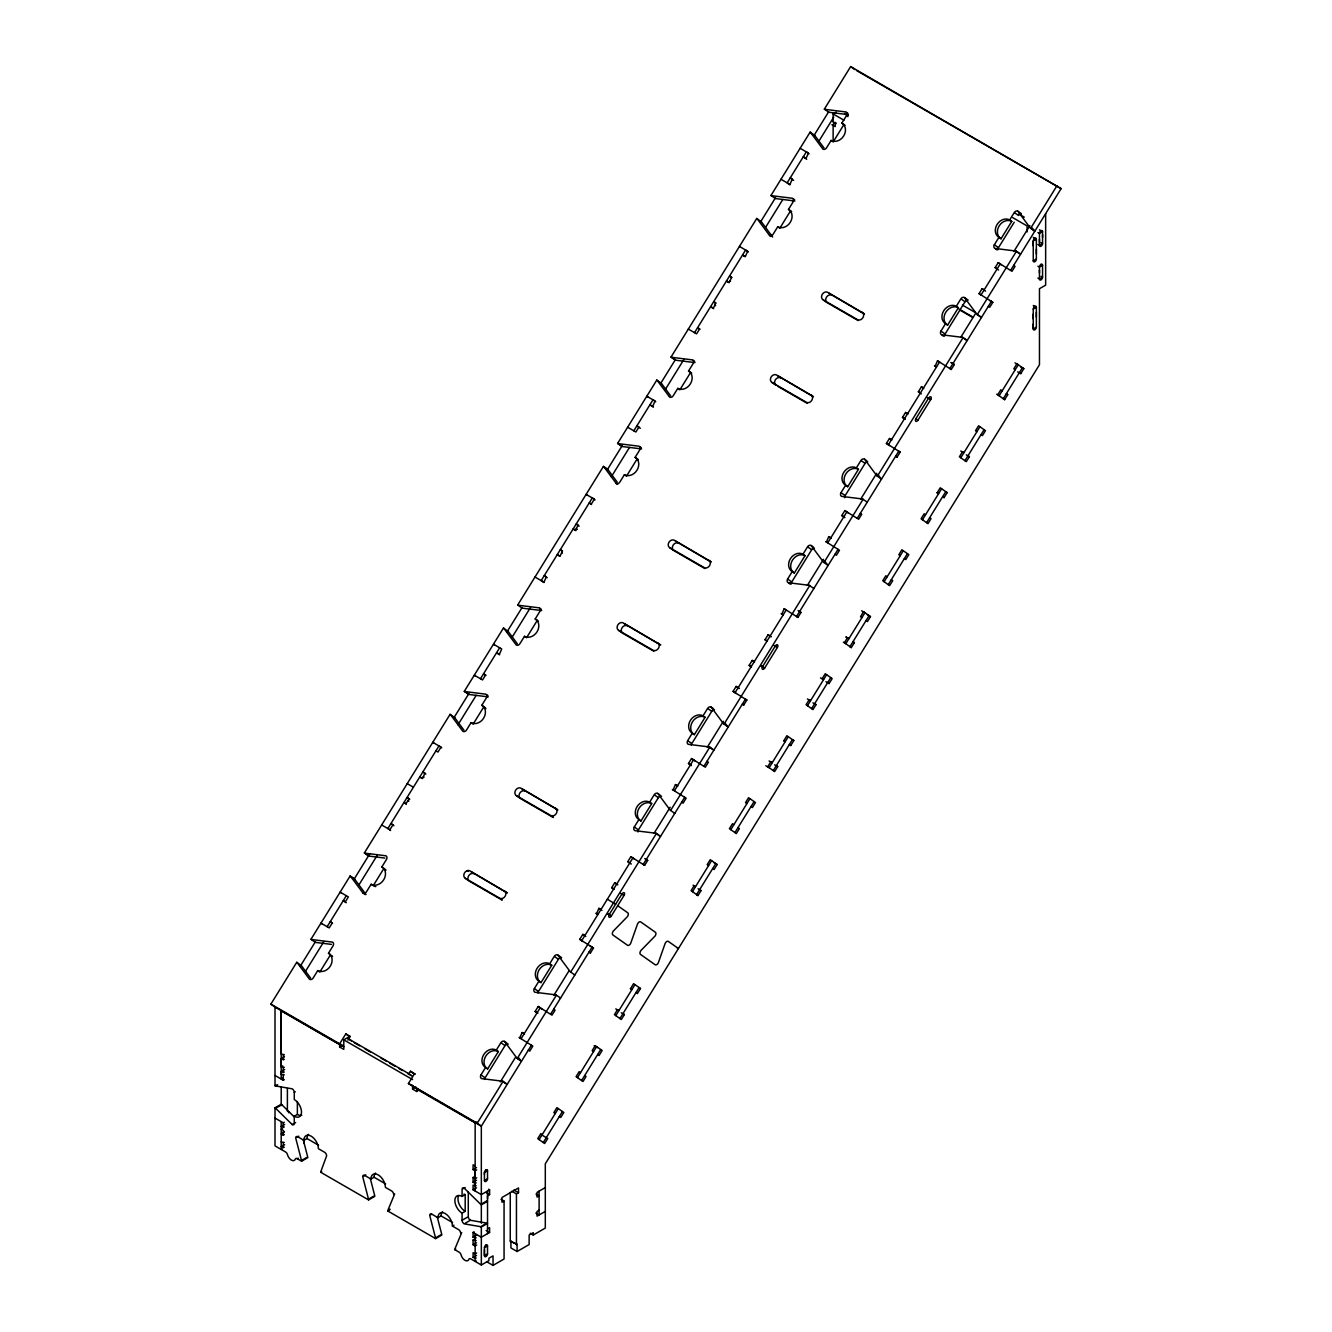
<?xml version="1.0" encoding="UTF-8"?>
<svg xmlns="http://www.w3.org/2000/svg" width="1332" height="1332" viewBox="0 0 1332 1332"><rect width="100%" height="100%" fill="white"/><g stroke="black" fill="none" stroke-linecap="round" stroke-linejoin="round"><path stroke-width="1.5" d="M294.255 1116.915L281.801 1104.694A2.914 1.682 60 0 0 281.202 1104.261L275.008 1107.841A2.914 1.682 60 0 1 275.607 1108.274L292.207 1124.574A2.914 1.682 60 0 0 294.272 1123.376L294.272 1116.233A10.206 5.894 60 0 0 301.498 1112.053A10.206 5.894 60 0 0 294.272 1099.549L294.272 1092.407A2.914 1.682 60 0 0 292.207 1088.827L275.607 1085.963A2.914 1.682 60 0 1 275.008 1085.713L275.008 1007.059L270.879 1004.128L296.736 962.303L301.415 965.667L310.622 978.088M281.202 1010.622L281.202 1079.053L283.266 1077.854M284.648 1069.513L281.202 1071.494L281.202 1074.275L284.299 1074.874M475.158 1191.024L475.158 1122.593M484.432 1249.716L484.432 1255.66A2.181 1.265 -60 0 0 485.98 1256.559A2.181 1.265 -60 0 0 487.529 1253.878L487.529 1245.936A2.181 1.265 -60 0 0 485.98 1245.037A2.181 1.265 -60 0 0 484.432 1247.718L484.432 1255.66L487.529 1253.878M484.432 1180.485L484.432 1172.543A2.181 1.265 -60 0 1 485.98 1169.879L487.529 1170.761L487.529 1178.703A2.181 1.265 -60 0 1 485.98 1181.384A2.181 1.265 -60 0 1 484.432 1180.485L487.529 1178.703M487.529 1198.7L487.529 1196.136M487.529 1191.008L487.529 1233.632M487.529 1195.786L489.593 1194.588L489.593 1189.826L488.561 1189.226M486.846 1261.82L493.04 1265.4L493.04 1255.876L488.911 1258.257L488.911 1260.638L481.335 1265L470.795 1258.907A2.914 1.682 60 0 0 468.847 1259.373A5.844 3.363 60 0 1 464.968 1260.305A5.844 3.363 60 0 1 461.072 1254.877A2.914 1.682 60 0 0 459.124 1252.18L454.778 1249.666A2.914 1.682 60 0 1 454.861 1249.033L461.705 1232.616M500.965 1199.266L504.062 1201.048L504.062 1259.023L493.04 1265.4M530.169 1233.232L533.266 1235.03L545.304 1228.071L545.304 1163.802L1039.459 364.735L1039.459 288.711L1045.653 285.148L1045.653 213.669M833.133 141.542L833.133 125.408A2.181 1.265 -60 0 1 834.082 123.21A2.181 1.265 -60 0 1 835.78 122.627M1033.266 309.057L1033.266 328.921A2.181 1.265 -60 0 0 1034.814 329.803A2.181 1.265 -60 0 0 1036.363 327.123L1036.363 307.276A2.181 1.265 -60 0 0 1034.814 306.377A2.181 1.265 -60 0 0 1033.266 309.057L1036.363 307.276L1033.266 305.494M1033.266 260.822L1033.266 240.959A2.181 1.265 -60 0 1 1034.814 238.278A2.181 1.265 -60 0 1 1036.363 239.177L1036.363 259.024A2.181 1.265 -60 0 1 1034.814 261.705A2.181 1.265 -60 0 1 1033.266 260.822L1036.363 259.024M1039.459 273.027L1039.459 270.046M1039.459 242.357L1039.459 239.377M1042.556 237.595L1042.556 234.615M394.688 1193.922L387.845 1210.338A2.914 1.682 60 0 0 387.762 1210.971L435.631 1238.61L441.808 1235.03A2.914 1.682 60 0 0 441.725 1234.298L437.362 1217.398M331.468 944.388L315.767 942.44A2.914 2.381 -54.8 0 1 315.118 942.207L310.972 939.276L350.133 875.973L354.279 878.887A2.914 2.381 -54.8 0 1 354.795 879.336L366.05 894.521M384.848 858.058L369.164 856.11A2.914 2.381 -54.8 0 1 368.498 855.877L364.369 852.946L450.066 714.352L454.745 717.715L463.952 730.152M488.278 696.886L469.097 694.488A2.914 2.381 -54.8 0 1 468.448 694.255L464.302 691.341L503.463 628.021L508.125 631.385L517.349 643.822M541.674 610.555L522.494 608.175A2.914 2.381 -54.8 0 1 521.844 607.925L517.698 605.011L603.413 466.416L607.542 469.33A2.914 2.381 -54.8 0 1 608.075 469.78L617.282 482.201M641.608 448.934L622.444 446.553A2.914 2.381 -54.8 0 1 621.778 446.32L617.632 443.39L656.793 380.086L661.455 383.45L670.679 395.87M695.004 362.604L675.823 360.223A2.914 2.381 -54.8 0 1 675.174 359.99L671.028 357.059L756.743 218.465L761.404 221.828L772.66 237.029M794.938 200.999L775.773 198.601A2.914 2.381 -54.8 0 1 775.107 198.368L770.978 195.454L810.122 132.134L814.784 135.498L824.009 147.935M848.334 114.669L829.153 112.288A2.914 2.381 -54.8 0 1 828.504 112.038L824.358 109.124L850.649 66.6L1061.121 188.644L1010.605 270.346M300.166 966.366L315.484 941.607M353.779 879.686L369.863 853.662M453.929 717.748L468.947 693.456M507.109 631.734L522.127 607.459M607.259 469.796L622.277 445.521M660.439 383.799L675.457 359.523M760.589 221.861L775.607 197.569M813.735 135.914L828.654 111.788M327.156 926.689L346.32 895.703M480.486 678.754L499.65 647.752M633.816 430.802L652.996 399.816L655.744 401.765M694.521 332.667L745.62 250.016L748.384 251.964M422.544 778.571L424.925 773.126L422.86 771.944L425.857 774.042M433.816 743.056L432.767 742.324L441.025 747.102L437.962 752.047L435.897 750.865L436.58 751.348M499.35 654.395L501.714 648.95L493.473 644.188L494.505 644.921M543.939 582.284L546.32 576.839L544.255 575.657L547.236 577.755M560.039 556.26L562.42 550.799L560.356 549.617L562.42 551.082A2.181 1.265 -60 0 0 562.137 553.496M652.68 406.46L655.044 401.015L646.803 396.237L647.835 396.969M713.369 308.308L715.75 302.863L713.686 301.665L715.75 303.13A2.181 1.265 -60 0 0 715.634 305.727M729.22 282.684L731.584 277.239L729.52 276.057L731.834 277.672M745.321 256.66L747.685 251.215L739.443 246.437M789.909 184.549L792.29 179.104L790.226 177.905L793.672 180.336M806.01 158.508L808.391 153.063L800.132 148.302M305.261 971.711L323.859 941.657M358.891 884.997L377.123 855.51M457.975 724.791L476.207 695.304M512.221 637.046L530.469 607.558M611.305 476.839L629.537 447.352M665.567 389.111L683.799 359.623M765.7 227.173L782.866 199.417M818.864 141.209L833.782 117.083M310.972 939.276A2.914 2.381 -54.8 0 0 311.638 939.526L332.55 942.124A2.914 2.381 -54.8 0 1 333.083 945.787L328.488 953.229A10.206 8.325 -54.8 0 1 330.336 966.083A10.206 8.325 -54.8 0 1 317.749 970.578L313.153 978.021A2.914 2.381 -54.8 0 1 309.557 979.32L297.269 962.736A2.914 2.381 -54.8 0 0 296.736 962.303M364.369 852.946A2.914 2.381 -54.8 0 0 365.018 853.196L385.947 855.793A2.914 2.381 -54.8 0 1 386.463 859.456L381.868 866.899A10.206 8.325 -54.8 0 1 383.733 879.753A10.206 8.325 -54.8 0 1 371.145 884.265L366.533 891.691A2.914 2.381 -54.8 0 1 362.937 892.989L350.649 876.423A2.914 2.381 -54.8 0 0 350.133 875.973M464.302 691.341A2.914 2.381 -54.8 0 0 464.968 691.574L485.88 694.172A2.914 2.381 -54.8 0 1 486.413 697.851L481.818 705.294A10.206 8.325 -54.8 0 1 483.666 718.131A10.206 8.325 -54.8 0 1 471.078 722.643L466.483 730.086A2.914 2.381 -54.8 0 1 462.887 731.368L450.599 714.801A2.914 2.381 -54.8 0 0 450.066 714.352M517.698 605.011A2.914 2.381 -54.8 0 0 518.348 605.244L539.277 607.842A2.914 2.381 -54.8 0 1 539.793 611.521L535.198 618.964A10.206 8.325 -54.8 0 1 537.062 631.801A10.206 8.325 -54.8 0 1 524.475 636.313L519.863 643.756A2.914 2.381 -54.8 0 1 516.267 645.038L503.979 628.471A2.914 2.381 -54.8 0 0 503.463 628.021M617.632 443.39A2.914 2.381 -54.8 0 0 618.298 443.639L639.21 446.237A2.914 2.381 -54.8 0 1 639.743 449.9L635.148 457.342A10.206 8.325 -54.8 0 1 636.996 470.196A10.206 8.325 -54.8 0 1 624.408 474.692L619.813 482.134A2.914 2.381 -54.8 0 1 616.216 483.433L603.929 466.849A2.914 2.381 -54.8 0 0 603.413 466.416M671.028 357.059A2.914 2.381 -54.8 0 0 671.678 357.309L692.607 359.906A2.914 2.381 -54.8 0 1 693.139 363.569L688.527 371.012A10.206 8.325 -54.8 0 1 690.392 383.866A10.206 8.325 -54.8 0 1 677.805 388.378L673.193 395.804A2.914 2.381 -54.8 0 1 669.596 397.103L657.325 380.536A2.914 2.381 -54.8 0 0 656.793 380.086M770.978 195.454A2.914 2.381 -54.8 0 0 771.628 195.687L792.54 198.285A2.914 2.381 -54.8 0 1 793.073 201.964L788.477 209.407A10.206 8.325 -54.8 0 1 790.326 222.244A10.206 8.325 -54.8 0 1 777.738 226.756L773.143 234.199A2.914 2.381 -54.8 0 1 769.546 235.481L757.259 218.914A2.914 2.381 -54.8 0 0 756.743 218.465M824.358 109.124A2.914 2.381 -54.8 0 0 825.008 109.357L845.937 111.955A2.914 2.381 -54.8 0 1 846.469 115.634L841.857 123.077A10.206 8.325 -54.8 0 1 843.722 135.914A10.206 8.325 -54.8 0 1 831.135 140.426L826.523 147.869A2.914 2.381 -54.8 0 1 822.926 149.151L810.655 132.584A2.914 2.381 -54.8 0 0 810.122 132.134M481.818 705.294L483.882 706.743L473.16 724.108L471.078 722.643M526.54 637.778L537.279 620.412L535.198 618.964M635.148 457.342L637.212 458.807L626.49 476.157L624.408 474.692M688.527 371.012L690.609 372.477L679.869 389.826L677.805 388.378M788.477 209.407L790.542 210.856L779.819 228.222L777.738 226.756M841.857 123.077L843.939 124.525L833.199 141.891L831.135 140.426M275.008 1007.059L343.789 1046.752L339.66 1043.838L345.787 1033.915L349.916 1036.296L348.385 1038.777L351.365 1040.891M347.885 1040.142L349.933 1036.829L345.787 1033.915M411.888 1075.823L408.907 1073.725L410.439 1071.244L415.251 1074.108M481.335 1223.226L481.335 1126.173L408.425 1083.532L414.568 1073.625M506.56 1084.098A2.914 2.381 -54.8 0 1 507.209 1084.348L503.063 1081.418A2.914 2.381 -54.8 0 0 502.414 1081.184L481.501 1078.587A2.914 2.381 -54.8 0 1 480.969 1074.907L485.564 1067.465A10.206 8.325 -54.8 0 1 483.716 1054.628A10.206 8.325 -54.8 0 1 496.303 1050.116L500.899 1042.673A2.914 2.381 -54.8 0 1 504.495 1041.391L506.793 1043.006M517.465 1058.441L520.912 1060.871A2.914 2.381 -54.8 0 0 521.445 1061.321L517.299 1058.407L556.46 995.087A2.914 2.381 -54.8 0 0 555.81 994.854L534.881 992.257A2.914 2.381 -54.8 0 1 534.348 988.577L538.944 981.151A10.206 8.325 -54.8 0 1 537.096 968.297A10.206 8.325 -54.8 0 1 549.683 963.785L554.279 956.343A2.914 2.381 -54.8 0 1 557.875 955.061L561.338 957.492M659.889 836.163A2.914 2.381 -54.8 0 1 660.539 836.396L656.41 833.482A2.914 2.381 -54.8 0 0 655.744 833.233L634.831 830.635A2.914 2.381 -54.8 0 1 634.298 826.972L638.894 819.53A10.206 8.325 -54.8 0 1 637.046 806.676A10.206 8.325 -54.8 0 1 649.633 802.18L654.228 794.738A2.914 2.381 -54.8 0 1 657.825 793.439L660.123 795.071M713.269 749.833A2.914 2.381 -54.8 0 1 713.935 750.066L709.79 747.152A2.914 2.381 -54.8 0 0 709.14 746.919L688.211 744.305A2.914 2.381 -54.8 0 1 687.678 740.642L692.274 733.199A10.206 8.325 -54.8 0 1 690.426 720.346A10.206 8.325 -54.8 0 1 703.013 715.85L707.608 708.408A2.914 2.381 -54.8 0 1 711.205 707.125L713.519 708.741M725.174 723.293L727.638 726.606A2.914 2.381 -54.8 0 0 728.171 727.056L724.025 724.125L809.739 585.531A2.914 2.381 -54.8 0 0 809.073 585.297L788.161 582.7A2.914 2.381 -54.8 0 1 787.628 579.02L792.224 571.578A10.206 8.325 -54.8 0 1 790.375 558.741A10.206 8.325 -54.8 0 1 802.963 554.229L807.558 546.786A2.914 2.381 -54.8 0 1 811.155 545.504L813.452 547.119M824.508 560.855L827.588 564.984A2.914 2.381 -54.8 0 0 828.104 565.434L823.975 562.52L863.119 499.2A2.914 2.381 -54.8 0 0 862.47 498.967L841.541 496.37A2.914 2.381 -54.8 0 1 841.008 492.69L845.62 485.264A10.206 8.325 -54.8 0 1 843.755 472.41A10.206 8.325 -54.8 0 1 856.343 467.898L860.938 460.456A2.914 2.381 -54.8 0 1 864.535 459.174L866.849 460.789M966.549 340.276A2.914 2.381 -54.8 0 1 967.198 340.509L963.069 337.595A2.914 2.381 -54.8 0 0 962.403 337.346L941.491 334.748A2.914 2.381 -54.8 0 1 940.958 331.085L945.553 323.643A10.206 8.325 -54.8 0 1 943.705 310.789A10.206 8.325 -54.8 0 1 956.293 306.277L960.888 298.851A2.914 2.381 -54.8 0 1 964.485 297.552L967.931 300M1020.595 254.179L1016.449 251.265A2.914 2.381 -54.8 0 0 1015.8 251.032L994.871 248.418A2.914 2.381 -54.8 0 1 994.338 244.755L998.95 237.312A10.206 8.325 -54.8 0 1 997.085 224.459A10.206 8.325 -54.8 0 1 1009.673 219.963L1014.285 212.521A2.914 2.381 -54.8 0 1 1017.881 211.222L1021.328 213.669M485.564 1067.465L487.629 1068.93L498.368 1051.581L496.303 1050.116M538.944 981.151L541.025 982.6L551.748 965.25L549.683 963.785M638.894 819.53L640.958 820.995L651.698 803.629L649.633 802.18M692.274 733.199L694.355 734.665L705.078 717.299L703.013 715.85M792.224 571.578L794.305 573.043L805.028 555.694L802.963 554.229M845.62 485.264L847.685 486.713L858.424 469.363L856.343 467.898M945.553 323.643L947.635 325.108L958.357 307.742L956.293 306.277M998.95 237.312L1001.015 238.778L1011.754 221.412L1009.673 219.963M508.241 1044.138A2.914 2.381 -54.8 0 0 505.044 1045.603L485.098 1077.838A2.914 2.381 -54.8 0 0 484.598 1079.419M561.588 957.791A2.914 2.381 -54.8 0 0 558.424 959.273L538.494 991.508A2.914 2.381 -54.8 0 0 537.995 993.056M661.571 796.186A2.914 2.381 -54.8 0 0 658.374 797.652L638.444 829.886A2.914 2.381 -54.8 0 0 637.961 831.984M714.452 709.773A2.914 2.381 -54.8 0 0 711.754 711.321L691.824 743.556A2.914 2.381 -54.8 0 0 691.325 745.104M814.435 548.151A2.914 2.381 -54.8 0 0 811.704 549.716L791.774 581.951A2.914 2.381 -54.8 0 0 791.291 584.049M867.781 461.821A2.914 2.381 -54.8 0 0 865.084 463.386L845.154 495.621A2.914 2.381 -54.8 0 0 844.671 497.718M967.765 300.216A2.914 2.381 -54.8 0 0 965.034 301.765L945.104 333.999A2.914 2.381 -54.8 0 0 944.621 336.097M1014.218 222.228L998.484 247.669A2.914 2.381 -54.8 0 0 998.001 249.767M519.73 1037.961L522.111 1032.516L524.175 1033.715M537.445 1013.069L535.148 1011.438L538.211 1006.493L551.981 1015.151L555.061 1010.189L553.679 1009.206M582.733 941.441L579.736 939.343L582.8 934.381L584.865 935.563M596.536 913.785L598.9 908.341L600.965 909.54M613.985 889.31L611.688 887.678L614.751 882.716L617.499 884.398M631.235 864.085L627.788 861.654L630.852 856.692L644.621 865.35L647.685 860.389L644.755 858.524M673.06 790.026L675.441 784.581L677.505 785.763M691.475 765.617L688.477 763.502L691.541 758.541L705.311 767.199L708.391 762.237L707.009 761.271M736.063 693.506L733.066 691.391L736.13 686.43L738.894 688.111M751.464 666.982L749.167 665.351L752.23 660.406L754.295 661.588M767.315 641.358L765.018 639.743L768.081 634.781L770.828 636.463M781.801 614.185L784.182 608.741L797.951 617.399L801.015 612.437L798.101 610.572M826.389 542.074L828.77 536.63L830.835 537.828M844.804 517.665L841.807 515.551L844.871 510.606L858.641 519.264L861.721 514.302L860.339 513.32M889.393 445.554L886.396 443.456L889.46 438.494L891.524 439.677M904.794 419.031L902.497 417.416L905.56 412.454L907.625 413.653M921.328 393.906L918.347 391.791L921.411 386.829L923.476 388.028M935.131 366.25L937.512 360.805L951.281 369.464L954.345 364.502L951.431 362.637M981.334 295.271L979.037 293.656L982.1 288.694L984.165 289.877M998.584 270.046L995.137 267.615L998.201 262.654L1011.987 271.312L1015.051 266.35L1013.669 265.384M521.112 1038.677L540.276 1007.675M581.801 940.525L632.916 857.875M674.442 790.725L693.606 759.74M735.131 692.59L786.246 609.939M827.771 542.79L846.936 511.788M888.461 444.638L939.576 361.988M981.101 294.838L1000.265 263.853M500.316 1081.917L515.617 1057.158M553.912 995.237L568.93 970.945M654.062 833.299L670.146 807.275M707.242 747.285L723.343 721.278M807.392 585.347L823.476 559.34M860.572 499.35L876.672 473.326M960.722 337.412L975.74 313.12M1013.868 251.465L1029.869 225.608M531.435 1045.17L481.335 1126.173L477.206 1123.242L503.063 1081.418M574.308 974.558A2.914 2.381 -54.8 0 0 574.825 974.991L570.695 972.077L656.41 833.482M674.258 812.936A2.914 2.381 -54.8 0 0 674.775 813.386L670.629 810.455L709.79 747.152M877.905 474.525L880.968 478.671A2.914 2.381 -54.8 0 0 881.501 479.104L877.355 476.19L963.069 337.595M977.455 314.618L980.918 317.049A2.914 2.381 -54.8 0 0 981.434 317.499L977.305 314.568L1016.449 251.265M1030.851 228.288L1034.298 230.719A2.914 2.381 -54.8 0 0 1034.831 231.169L1030.685 228.238L1056.975 185.714M622.011 893.905L609.223 914.568A2.181 1.265 -60 0 0 609.107 917.165A2.181 1.265 -60 0 0 611.305 916.033L624.075 895.37A2.181 1.265 -60 0 0 624.192 892.773A2.181 1.265 -60 0 0 622.011 893.905L624.075 895.37L620.779 893.456M775.341 645.953L762.553 666.616A2.181 1.265 -60 0 0 762.437 669.213A2.181 1.265 -60 0 0 764.635 668.081L777.405 647.419A2.181 1.265 -60 0 0 777.522 644.838A2.181 1.265 -60 0 0 775.341 645.953L777.405 647.419L774.108 645.52M915.883 418.681L928.67 398.018A2.181 1.265 -60 0 1 930.852 396.886A2.181 1.265 -60 0 1 930.735 399.483L917.964 420.146A2.181 1.265 -60 0 1 915.783 421.262A2.181 1.265 -60 0 1 915.883 418.681L917.964 420.146M550.599 1014.168L592.141 947.019M643.239 864.368L684.765 797.219M703.929 766.233L745.47 699.084M796.569 616.433L838.094 549.284M857.275 518.281L898.8 451.132M949.899 368.481L991.441 301.332M589.41 952.363L590.442 952.946L593.506 948.001L579.736 939.343M742.74 704.412L743.772 705.011L746.852 700.049L733.066 691.391M896.07 456.476L897.102 457.059L900.182 452.114L886.396 443.456M979.037 293.656L992.806 302.314L989.743 307.259L988.361 306.293M693.106 885.131L694.139 885.73L691.075 890.675L697.985 895.554L701.048 890.592L698.118 888.727M852.996 641.674L854.378 642.64L851.315 647.602L844.405 642.74L847.468 637.778L846.436 637.179M1006.326 393.723L1007.708 394.705L1004.644 399.667L997.735 394.788L1000.798 389.843L1002.18 390.809M539.127 1139.593L558.291 1108.607M577.455 1077.621L596.619 1046.619M615.8 1015.633L634.964 984.631M692.457 891.657L711.621 860.655M730.785 829.67L749.949 798.684M788.294 736.696L769.13 767.682L765.817 765.783M807.458 705.694L826.623 674.708M845.787 643.706L864.951 612.72L861.654 610.805M884.115 581.718L903.296 550.732M922.46 519.746L941.624 488.744M960.788 457.758L979.952 426.756M999.117 395.77L1018.281 364.768L1014.984 362.87M543.273 1142.523L562.437 1111.521M581.601 1080.535L600.765 1049.533M619.929 1018.547L639.094 987.561M696.603 894.571L715.767 863.586M734.931 832.583L754.095 801.598M773.259 770.612L792.423 739.61M811.604 708.624L830.768 677.622M849.933 646.636L869.097 615.634M888.261 584.648L907.425 553.646M926.589 522.66L945.77 491.675M964.934 460.672L984.098 429.687M1003.262 398.684L1022.427 367.699M622.993 1013.585L624.375 1014.568L621.311 1019.513L614.418 1014.651L617.482 1009.689L618.864 1010.672L615.767 1008.873M636.38 992.889L637.412 993.489L640.476 988.527L633.582 983.665L630.519 988.627L631.884 989.593L630.352 988.694M708.557 865.617L707.175 864.651L710.239 859.689L717.149 864.551L714.085 869.513L712.703 868.547M776.34 765.65L777.705 766.616L774.641 771.578L767.748 766.716L770.812 761.754L772.194 762.72L769.097 760.938M789.71 744.954L790.742 745.537L793.805 740.592L786.912 735.714L783.849 740.675L785.231 741.658L783.682 740.759M814.668 703.662L816.05 704.628L812.986 709.59L806.076 704.728L809.14 699.766L810.522 700.732L807.425 698.95M825.99 681.768L829.07 683.549L832.15 678.604L825.241 673.726L822.177 678.687L823.559 679.67L820.462 677.871M861.887 617.682L860.505 616.699L863.569 611.738L870.479 616.616L867.415 621.578L866.033 620.595M943.039 497.002L944.072 497.602L947.135 492.64L940.242 487.778L937.179 492.74L938.561 493.706L937.012 492.807M967.998 455.71L969.38 456.693L966.316 461.655L959.406 456.776L962.47 451.814L963.852 452.797L960.755 451.015M1017.648 371.844L1020.745 373.626L1023.808 368.664L1016.899 363.803L1013.835 368.764L1015.217 369.73M833.133 121.961L833.133 113.953L836.23 112.171M1036.363 327.123L1033.266 328.921L1033.266 323.959M340.692 1044.022L339.66 1044.621L281.202 1010.871L281.202 1054.028L284.299 1054.628M282.75 1057.891L281.202 1058.79L281.202 1066.732L284.299 1067.332M284.415 1056.276A2.181 1.265 -60 0 0 284.299 1057.009L281.202 1058.79L284.299 1059.39M281.202 1066.732L282.75 1065.833M281.202 1071.494L284.299 1072.093M339.66 1044.621L339.66 1047.002L343.789 1049.383L343.789 1039.859L349.983 1036.279M339.66 1047.002L343.107 1045.021M275.008 1075.473L283.266 1080.235L284.299 1079.636M275.008 1085.713L276.04 1085.114M275.607 1085.963L277.672 1084.764M294.272 1092.407L295.304 1091.807M276.64 1107.675L281.801 1104.694M288.428 1112.719L289.46 1112.137M294.272 1116.233L297.369 1114.451A10.206 5.894 60 0 0 301.798 1115.25M275.008 1118.081L283.266 1122.843L284.299 1122.243M284.648 1124.441L281.202 1126.422L284.299 1127.022M282.234 1128.604L281.202 1129.203L283.266 1130.385L283.266 1135.147L284.299 1134.564M292.207 1124.574L295.654 1122.576M281.202 1141.907L284.299 1142.506M296.72 1137.361L298.784 1136.163M284.648 1144.688L281.202 1146.669L284.299 1147.268M282.234 1148.85L281.202 1149.449L281.202 1121.661M303.33 1140.009L307.675 1156.909A2.914 1.682 60 0 1 307.775 1157.641L301.581 1161.221A2.914 1.682 60 0 0 301.498 1160.488L295.687 1137.961A2.914 1.682 60 0 1 297.752 1136.762L303.929 1140.342L307.026 1138.544A10.206 5.894 60 0 1 308.558 1134.315M412.57 1085.28L412.57 1089.093L416 1087.112M417.732 1090.875L416.7 1091.474L417.732 1088.494M275.008 1107.841L275.008 1145.886L285.564 1151.964A2.914 1.682 60 0 1 287.496 1154.678A5.828 3.363 60 0 0 291.392 1160.089A5.828 3.363 60 0 0 295.288 1159.173A2.914 1.682 60 0 1 297.236 1158.707L298.251 1158.107M301.498 1160.488L306.643 1157.508M370.346 1178.703L374.708 1195.603A2.914 1.682 60 0 1 374.791 1196.336L368.598 1199.916L320.729 1172.277L321.761 1171.677M363.736 1176.056L365.8 1174.857M368.598 1199.916A2.914 1.682 60 0 0 368.514 1199.183L362.704 1176.656A2.914 1.682 60 0 1 364.768 1175.457L370.962 1179.036L374.059 1177.238A10.206 5.894 60 0 1 375.574 1173.009M476.706 1121.944L475.158 1122.843L416.7 1089.093M368.514 1199.183L373.676 1196.203M388.877 1209.739L389.91 1209.14M387.762 1210.971L389.826 1209.772M475.158 1165.999L473.093 1164.801L473.093 1169.579L476.523 1167.581M473.093 1169.579L475.158 1170.761L476.706 1169.879M476.19 1185.647L475.158 1186.246L475.158 1183.465L473.093 1182.283L473.093 1177.521L474.125 1176.922M473.093 1177.521L475.158 1178.703L476.706 1177.804M473.093 1182.283L476.523 1180.302M463.12 1188.693L465.184 1187.511M475.158 1183.465L476.19 1182.883M489.593 1189.826L481.335 1194.588L473.093 1189.826L476.523 1187.844M462.087 1213.119A10.206 5.894 60 0 1 454.861 1200.615A10.206 5.894 60 0 1 462.087 1196.436L465.184 1194.654L465.184 1211.337L462.087 1213.119L462.087 1220.262A2.914 1.682 60 0 0 464.152 1223.842L480.752 1226.705A2.914 1.682 60 0 1 481.335 1226.955L487.529 1223.375A2.914 1.682 60 0 0 486.946 1223.142L470.346 1220.262L465.184 1223.242M430.752 1214.751L431.784 1214.151L437.978 1217.731L441.075 1215.933A10.206 5.894 60 0 1 442.59 1211.704M481.784 1203.795L486.946 1200.831A2.914 1.682 60 0 0 487.529 1201.264L481.335 1204.844A2.914 1.682 60 0 1 480.752 1204.394L464.152 1188.094A2.914 1.682 60 0 0 462.087 1189.293L462.087 1196.436M462.087 1220.262L467.249 1217.282M437.978 1217.731A10.206 5.894 60 0 1 445.204 1213.552A10.206 5.894 60 0 1 452.414 1226.073L453.962 1225.174M435.631 1238.61A2.914 1.682 60 0 0 435.531 1237.878L440.692 1234.897M504.062 1201.048L501.998 1202.247L501.998 1197.485L518.514 1187.944L518.514 1192.723L516.45 1193.905L511.804 1191.224M545.304 1187.561L537.046 1192.34L537.046 1197.102L539.11 1195.92L536.013 1194.121M480.752 1226.705L485.914 1223.742M476.19 1237.794L473.093 1237.195L473.093 1232.433L474.125 1231.85M473.093 1237.195L476.523 1235.214M487.529 1228.87L489.593 1227.671L489.593 1232.45L481.335 1237.212L473.093 1232.433M454.778 1249.666L455.81 1249.066M476.706 1245.037L475.158 1245.936L473.093 1244.754L473.093 1239.975L474.125 1239.393M476.19 1240.575L473.093 1239.975M473.093 1244.754L476.523 1242.756M539.11 1210.205L537.046 1211.404L537.046 1216.166L545.304 1211.387M484.432 1247.718L487.529 1245.936L485.98 1245.037M476.706 1252.979L475.158 1253.878L473.093 1252.696L473.093 1257.458L476.19 1258.057M473.093 1257.458L476.523 1255.477M476.19 1260.821L475.158 1261.421L475.158 1233.632M510.256 1192.373L510.256 1241.158L517.099 1244.354L517.099 1251.497L529.137 1244.554L529.137 1235.03L533.266 1232.649L533.266 1235.03M510.256 1241.158L517.099 1244.354M468.448 880.519L465.334 878.337A4.379 3.563 -54.8 0 1 467.066 870.712L467.832 870.529A4.379 3.563 -54.8 0 1 469.93 870.895L507.425 892.939M856.593 70.563L1061.121 188.644M844.704 113.486L848.301 115.568M1018.897 214.069L1024.291 217.166M1039.459 229.837L1042.556 231.635L1042.556 243.54A2.181 1.265 -60 0 1 1041.008 246.22A2.181 1.265 -60 0 1 1039.459 245.338L1037.911 244.439M833.133 113.953L843.905 120.18M1012.72 217.632L1027.072 225.924L1027.072 231.935M1037.911 232.517L1039.459 233.416L1042.556 231.635A2.181 1.265 -60 0 0 1041.008 230.736A2.181 1.265 -60 0 0 1039.459 233.416L1039.459 245.338L1042.556 243.54L1041.008 242.657M833.133 121.845L836.23 123.626M1033.266 237.396L1036.363 239.177L1033.266 240.959L1033.266 245.92M831.901 124.692L835.197 126.607L835.197 123.16M1041.008 276.307L1042.556 277.206L1039.459 278.987L1039.459 267.066A2.181 1.265 -60 0 1 1041.008 264.385L1042.556 265.284L1042.556 277.206A2.181 1.265 -60 0 1 1041.008 279.887A2.181 1.265 -60 0 1 1039.459 278.987L1037.911 278.088M1037.911 266.184L1039.459 267.066L1042.556 265.284A2.181 1.265 -60 0 0 1041.008 264.385M805.311 158.025L803.246 156.826L806.709 159.257M995.137 267.615L997.202 268.798M780.968 179.287L789.21 184.049M989.726 300.516L992.806 302.314M962.437 305.095L975.007 312.337M959.04 309.057L973.409 317.349M959.589 309.906L972.16 317.166M1020.712 366.883L1023.808 368.664M1006.676 394.106L1007.708 394.705M950.915 362.52L954.345 364.502M864.168 313.669L827.705 292.357A4.379 3.563 -54.8 0 0 822.31 294.289A4.379 3.563 -54.8 0 0 823.109 299.8L826.206 301.981M828.737 293.09L864.518 314.136M996.702 394.205L997.735 394.788M1003.612 399.067L1004.644 399.667M950.249 368.864L951.281 369.464M823.109 299.8L857.492 319.647A4.379 3.563 -54.8 0 0 862.886 317.715A4.379 3.563 -54.8 0 0 862.087 312.204M858.191 320.579L827.255 302.714A4.379 3.563 -54.8 0 1 826.456 297.202A4.379 3.563 -54.8 0 1 831.851 295.271M744.621 256.16L742.557 254.978L744.854 256.593M934.448 365.751L936.513 366.949M728.521 282.201L726.456 281.002L728.537 282.467A2.181 1.265 -60 0 1 730.502 281.235M918.347 391.791L920.412 392.99M927.438 397.569L930.735 399.483L928.67 398.018M712.687 307.825L710.622 306.626L713.602 308.741M902.497 417.416L905.261 419.097M966.283 454.895L969.38 456.693M813.053 396.32L776.589 375.008A4.379 3.563 -54.8 0 0 771.195 376.939A4.379 3.563 -54.8 0 0 771.994 382.45L775.107 384.632M777.638 375.741L813.402 396.786M688.328 329.087L696.586 333.849L699.65 328.904L697.585 327.705L699.883 329.32M899.15 451.515L900.182 452.114M771.994 382.45L806.376 402.297A4.379 3.563 -54.8 0 0 811.771 400.366A4.379 3.563 -54.8 0 0 810.988 394.855M777.855 386.363L807.092 403.23M946.12 492.041L947.135 492.64M651.981 405.96L649.916 404.778L653.379 407.209M841.807 515.551L844.555 517.232M627.638 427.239L635.88 432.001L638.944 427.039L636.896 425.857L640.342 428.288M825.707 541.591L839.476 550.249L836.413 555.211L835.031 554.229M867.382 614.818L870.479 616.616M845.753 636.962L848.85 638.761L847.468 637.778M853.346 642.057L854.378 642.64M799.983 611.854L801.015 612.437M710.838 561.621L674.375 540.309A4.379 3.563 -54.8 0 0 668.98 542.241A4.379 3.563 -54.8 0 0 669.78 547.735L672.876 549.933M675.407 541.025L711.188 562.087M843.372 642.141L844.405 642.74M850.282 647.002L851.315 647.602M796.919 616.799L797.951 617.399M669.78 547.735L704.162 567.598A4.379 3.563 -54.8 0 0 709.556 565.667A4.379 3.563 -54.8 0 0 708.757 560.156M704.861 568.531L673.909 550.665A4.379 3.563 -54.8 0 1 673.126 545.154A4.379 3.563 -54.8 0 1 678.521 543.223M781.118 613.702L783.183 614.901M765.018 639.743L767.082 640.925M761.321 665.917L764.635 668.081L761.321 666.183M559.34 555.76L557.292 554.578L559.59 556.193M749.167 665.351L751.231 666.549M812.953 702.846L816.05 704.628M660.755 644.988L623.259 622.943A4.379 3.563 -54.8 0 0 617.865 624.875A4.379 3.563 -54.8 0 0 618.664 630.386L621.778 632.583M624.292 623.676L660.073 644.738M534.998 577.039L543.24 581.801M745.82 699.45L746.852 700.049M618.664 630.386L653.046 650.249A4.379 3.563 -54.8 0 0 658.441 648.301A4.379 3.563 -54.8 0 0 657.658 642.807M653.762 651.182L622.81 633.316A4.379 3.563 -54.8 0 1 622.011 627.805A4.379 3.563 -54.8 0 1 627.405 625.873M792.773 739.993L793.805 740.592M774.625 764.834L777.705 766.616M498.651 653.912L496.586 652.713L499.583 654.828M688.477 763.502L691.225 765.184M672.377 789.543L686.147 798.201L683.083 803.146L681.701 802.18M714.052 862.77L717.149 864.551M700.016 889.992L701.048 890.592M646.653 859.789L647.685 860.389M557.509 809.556L521.045 788.244A4.379 3.563 -54.8 0 0 515.65 790.176A4.379 3.563 -54.8 0 0 516.45 795.687L519.547 797.868M522.077 788.977L557.858 810.023M696.952 894.954L697.985 895.554M643.589 864.751L644.621 865.35M516.45 795.687L550.832 815.534A4.379 3.563 -54.8 0 0 556.227 813.602A4.379 3.563 -54.8 0 0 555.427 808.091M553.246 817.465L520.579 798.601A4.379 3.563 -54.8 0 1 519.796 793.106A4.379 3.563 -54.8 0 1 525.191 791.158M627.788 861.654L630.535 863.319M421.861 778.088L419.796 776.889L421.861 778.354A2.181 1.265 -60 0 1 424.059 777.222M611.688 887.678L613.752 888.877M407.226 783.649L413.403 787.229M607.359 899.2L615.617 904.228M676.889 947.635L678.438 948.534L668.331 941.408A2.914 1.682 -60 0 0 665.184 943.322L658.308 962.82A2.914 1.682 -60 0 1 655.161 964.751L640.476 954.395A2.914 1.682 -60 0 1 640.892 950.548L654.978 936.13A2.914 1.682 -60 0 0 655.411 932.283L640.725 921.927A2.914 1.682 -60 0 0 637.562 923.859L630.685 943.356A2.914 1.682 -60 0 1 627.538 945.287L612.853 934.931A2.914 1.682 -60 0 1 613.286 931.085L627.372 916.666A2.914 1.682 -60 0 0 627.788 912.82L617.682 905.693M607.675 913.669L611.305 916.033L607.991 914.118M595.837 913.302L597.902 914.485M470.962 871.628L506.743 892.673M381.668 824.974L389.91 829.736L392.99 824.791L390.925 823.592L393.906 825.707M590.076 946.003L593.506 948.001M465.334 878.337L499.716 898.184A4.379 3.563 -54.8 0 0 505.111 896.253A4.379 3.563 -54.8 0 0 504.328 890.742M502.147 900.116L469.48 881.251A4.379 3.563 -54.8 0 1 468.681 875.74A4.379 3.563 -54.8 0 1 474.075 873.809M639.443 987.928L640.476 988.527M621.278 1012.77L624.375 1014.568M535.148 1011.438L537.895 1013.119M594.172 1045.737L597.469 1047.635M519.047 1037.478L532.817 1046.136L529.753 1051.098L528.371 1050.132M541.691 1134.881L547.718 1138.527L544.655 1143.489L537.745 1138.627L540.809 1133.665L542.191 1134.648M348.385 1038.777L408.907 1073.725M354.295 1042.723L359.64 1045.803M364.985 1048.883L370.329 1051.98M381.002 1058.141L386.347 1061.221M389.91 1063.286L395.238 1066.366M398.801 1068.414L402.364 1070.478M407.709 1073.559L411.272 1075.607M343.789 1039.859L412.57 1079.569M270.879 1004.128L339.66 1043.838M408.425 1083.532L477.206 1123.242M412.57 1089.093L416.7 1091.474M513.869 1190.042L518.514 1192.723M535.814 1213.069L539.11 1214.967L539.11 1191.141M475.158 1186.246L473.093 1185.064L473.093 1189.826M486.163 1192.606L489.593 1194.588M486.163 1230.452L489.593 1232.45M517.099 1251.497L510.922 1247.934L510.922 1240.775M307.026 1138.544L318.581 1145.22M374.059 1177.238L385.614 1183.915M441.075 1215.933L452.63 1222.61M452.414 1226.073L458.608 1229.636A2.914 1.682 60 0 1 460.672 1233.216M283.266 1135.147L281.202 1133.965L284.299 1132.183A2.181 1.265 -60 0 1 284.415 1131.451M297.236 1158.707L301.581 1161.221M850.649 66.6L854.794 69.514M1014.967 213.003L1018.414 215.434A2.914 2.381 -54.8 0 1 1021.111 213.886M846.619 112.454L848.001 113.42M846.469 115.634L847.851 116.6M1015.8 251.032L1019.246 253.463M994.338 244.755L997.801 247.186M995.57 248.901L996.952 249.883M998.201 262.654L1001.198 264.768M809.073 153.813L806.326 151.865L787.145 182.867L789.909 184.815M982.1 288.694L985.563 291.125M961.587 299.334L965.034 301.765M793.239 198.784L794.621 199.75M1019.363 372.66L1020.745 373.626M962.403 337.346L965.867 339.793M940.958 331.085L944.405 333.516M942.174 335.231L943.556 336.213M769.546 235.481L770.928 236.447M937.512 360.805L939.809 362.421M921.411 386.829L923.709 388.461M976.889 431.718L975.507 430.752L978.57 425.79L985.48 430.652L982.417 435.614L981.035 434.632M905.56 412.454L907.875 414.085M889.46 438.494L891.774 440.109M895.737 456.093L897.102 457.059M942.69 496.62L944.072 497.602M861.638 460.955L865.084 463.386M925.524 514.785L924.142 513.802L921.078 518.764L927.971 523.626L931.051 518.681L929.669 517.698M693.289 360.389L694.671 361.372M671.678 357.309L675.124 359.74M862.47 498.967L867.265 502.131A2.914 2.381 -54.8 0 0 866.599 501.881M841.008 492.69L844.471 495.121M844.871 510.606L848.317 513.036M900.216 555.694L898.834 554.711L901.914 549.766L908.807 554.628L905.743 559.59L904.361 558.607M887.195 576.773L885.813 575.79L882.733 580.752L889.643 585.614L892.706 580.669L891.324 579.686M828.77 536.63L831.068 538.261M808.258 547.269L811.704 549.716M639.909 446.72L641.291 447.702M618.298 443.639L621.744 446.07M809.073 585.297L813.869 588.461M787.628 579.02L791.075 581.451M788.844 583.183L790.226 584.149M604.628 467.349L608.075 469.78M616.216 483.433L617.598 484.398M784.182 608.741L786.479 610.372M595.054 499.9L592.29 497.968L541.192 580.602L543.939 582.55M587.146 495.121L586.113 494.388L594.355 499.15L591.291 504.112L589.227 502.913L591.525 504.545M768.081 634.781L771.078 636.879M827.705 682.583L829.07 683.549M579.187 526.107L576.19 523.992L578.255 525.191L575.191 530.153L573.126 528.954L575.89 530.635M752.23 660.406L754.545 662.021M736.13 686.43L739.127 688.544M742.39 704.029L743.772 705.011M789.36 744.571L790.742 745.537M708.308 708.89L711.754 711.321M539.96 608.341L541.341 609.307M709.14 746.919L712.587 749.35M687.678 740.642L691.125 743.073M524.475 636.313L525.507 637.046M691.541 758.541L694.988 760.972M746.886 803.629L745.504 802.663L748.584 797.702L755.477 802.563L752.413 807.525L751.032 806.559M733.849 824.708L732.483 823.742L729.403 828.704L736.313 833.566L739.377 828.604L737.995 827.638M675.441 784.581L677.738 786.196M485.864 675.424L483.549 673.792L485.614 674.991L482.55 679.936L474.309 675.174L475.341 675.907M654.911 795.221L658.374 797.652M486.58 694.671L487.962 695.637M464.968 691.574L468.414 694.005M655.744 833.233L659.207 835.68M634.298 826.972L637.745 829.403M694.139 885.73L695.52 886.696M630.852 856.692L633.832 858.79M551.864 816.266L552.897 816.999M441.725 747.851L438.961 745.903L387.845 828.554L390.609 830.502M614.751 882.716L617.732 884.831M598.9 908.341L601.898 910.455M409.773 799.233L407.026 797.552L409.09 798.75L406.01 803.712L403.946 802.513L406.26 804.145M582.8 934.381L585.797 936.479M589.06 951.98L590.442 952.946M467.066 870.712L468.115 871.444L467.832 870.529M636.03 992.507L637.412 993.489M500.749 898.917L501.798 899.649M554.978 956.842L558.424 959.273M365.018 853.196L368.465 855.627M381.868 866.899L383.949 868.364L373.21 885.713A10.206 8.325 -54.8 0 0 375.84 886.596M555.81 994.854L560.606 998.018A2.914 2.381 -54.8 0 0 559.94 997.768M534.348 988.577L537.795 991.008M371.145 884.265L372.177 884.981M538.211 1006.493L541.658 1008.923M351.348 876.906L354.795 879.336M593.556 1051.581L592.174 1050.598L595.238 1045.653L602.147 1050.515L599.084 1055.477L597.702 1054.494M362.937 892.989L365.234 894.604M341.175 892.856L340.143 892.124L348.385 896.902L345.321 901.847L343.256 900.665L346.253 902.763M580.519 1072.66L579.137 1071.677L576.073 1076.639L582.983 1081.501L586.047 1076.556L584.665 1075.573M522.111 1032.516L524.408 1034.148M332.534 923.359L330.219 921.744L332.284 922.926L329.22 927.888L320.962 923.126L322.011 923.859M501.581 1043.172L505.044 1045.603M328.488 953.229L330.552 954.694L319.813 972.044L317.749 970.578M555.228 1113.569L553.846 1112.586L556.909 1107.625L563.819 1112.503L560.755 1117.465L559.373 1116.482M502.414 1081.184L505.86 1083.615M480.969 1074.907L484.415 1077.338M410.439 1071.244L414.585 1074.158M1032.25 227.955L1034.298 230.719M1017.881 211.222L1030.152 227.805A2.914 2.381 -54.8 0 0 1030.685 228.238M964.485 297.552L976.772 314.136A2.914 2.381 -54.8 0 0 977.305 314.568M864.535 459.174L876.822 475.74A2.914 2.381 -54.8 0 0 877.355 476.19M811.155 545.504L823.442 562.071A2.914 2.381 -54.8 0 0 823.975 562.52M711.205 707.125L723.492 723.692A2.914 2.381 -54.8 0 0 724.025 724.125M657.825 793.439L670.113 810.023A2.914 2.381 -54.8 0 0 670.629 810.455M557.875 955.061L570.163 971.627A2.914 2.381 -54.8 0 0 570.695 972.077M518.464 1057.558L520.912 1060.871M504.495 1041.391L516.783 1057.958A2.914 2.381 -54.8 0 0 517.299 1058.407M435.531 1237.878L429.72 1215.35A2.914 1.682 60 0 1 431.784 1214.151M1036.363 249.101L1036.363 254.062M1036.363 312.237L1036.363 317.199M1033.266 314.019L1033.266 318.981M516.45 1193.905L516.45 1244.737M484.432 1174.541L484.432 1172.543L487.529 1170.761A2.181 1.265 -60 0 0 485.98 1169.879M481.335 1226.955L481.335 1265M475.158 1170.761L475.158 1178.703M468.281 1191.907L468.281 1216.682A2.914 1.682 60 0 0 470.346 1220.262M303.929 1139.343L303.929 1143.489M297.369 1101.481L297.369 1114.451M287.396 1088.51L287.396 1111.254M283.266 1055.21L283.266 1059.989M283.266 1067.914L283.266 1072.693M283.266 1075.473L283.266 1080.235M283.266 1122.843L283.266 1127.605M283.266 1143.089L283.266 1147.868M281.202 1086.995L281.202 1105.61M575.208 530.419A2.181 1.265 -60 0 1 577.389 529.287M408.674 801.215A2.181 1.265 -60 0 1 409.09 799.017M776.14 385.364A4.379 3.563 -54.8 0 1 775.341 379.853A4.379 3.563 -54.8 0 1 780.735 377.922M947.635 325.108A10.206 8.325 -54.8 0 1 945.77 312.254A10.206 8.325 -54.8 0 1 958.357 307.742M760.872 221.395A2.914 2.381 -54.8 0 1 761.404 221.828M814.268 135.065A2.914 2.381 -54.8 0 1 814.784 135.498M843.939 124.525A10.206 8.325 -54.8 0 1 845.054 125.341M790.542 210.856A10.206 8.325 -54.8 0 1 791.658 211.671M1001.015 238.778A10.206 8.325 -54.8 0 1 999.167 225.924A10.206 8.325 -54.8 0 1 1011.754 221.412M487.629 1068.93A10.206 8.325 -54.8 0 1 485.78 1056.093A10.206 8.325 -54.8 0 1 498.368 1051.581M300.882 965.217A2.914 2.381 -54.8 0 1 301.415 965.667M385.065 869.163A10.206 8.325 -54.8 0 1 385.997 870.179M541.025 982.6A10.206 8.325 -54.8 0 1 539.16 969.763A10.206 8.325 -54.8 0 1 551.748 965.25M331.668 955.494A10.206 8.325 -54.8 0 1 332.6 956.509M640.958 820.995A10.206 8.325 -54.8 0 1 639.11 808.141A10.206 8.325 -54.8 0 1 651.698 803.629M454.212 717.282A2.914 2.381 -54.8 0 1 454.745 717.715M507.609 630.952A2.914 2.381 -54.8 0 1 508.125 631.385M537.279 620.412A10.206 8.325 -54.8 0 1 538.394 621.228M694.355 734.665A10.206 8.325 -54.8 0 1 692.49 721.811A10.206 8.325 -54.8 0 1 705.078 717.299M483.882 706.743A10.206 8.325 -54.8 0 1 485.947 708.574M794.305 573.043A10.206 8.325 -54.8 0 1 792.44 560.206A10.206 8.325 -54.8 0 1 805.028 555.694M660.938 383A2.914 2.381 -54.8 0 1 661.455 383.45M690.609 372.477A10.206 8.325 -54.8 0 1 691.724 373.276M847.685 486.713A10.206 8.325 -54.8 0 1 845.837 473.876A10.206 8.325 -54.8 0 1 858.424 469.363M637.212 458.807A10.206 8.325 -54.8 0 1 638.328 459.607M393.656 1194.521A2.914 1.682 60 0 0 391.591 1190.941L385.398 1187.378A10.206 5.894 60 0 0 378.171 1174.857A10.206 5.894 60 0 0 370.962 1179.036M320.729 1172.277A2.914 1.682 60 0 1 320.812 1171.644L326.623 1155.826A2.914 1.682 60 0 0 324.575 1152.247L318.381 1148.684A10.206 5.894 60 0 0 311.155 1136.163A10.206 5.894 60 0 0 303.929 1140.342M465.184 1211.337A10.206 5.894 60 0 1 458.574 1195.82M463.986 1194.088A10.206 5.894 60 0 1 465.184 1194.654"/></g></svg>
